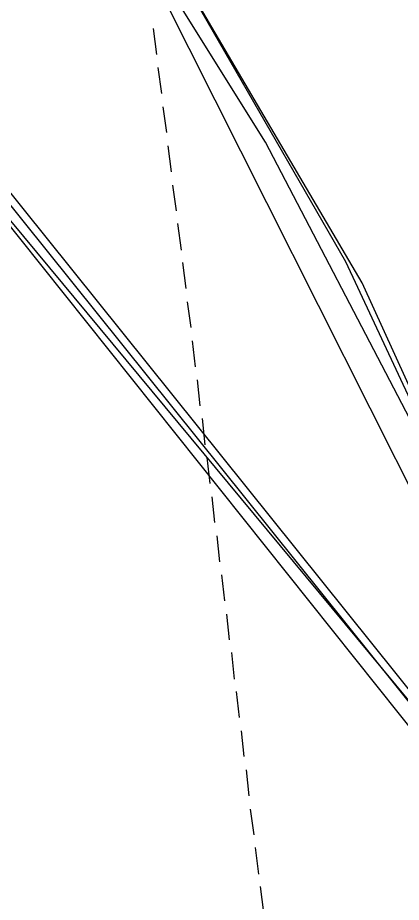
# Model space of a CAD drawing. Header units: feet. Extents: x -84 to 198, y -22 to 181.
# Drawn here: x 128.23 to 135.55, y 114.7 to 131.58 of the extents above; entities that cross this region are included whole.
import ezdxf

# ---------------------------------------------------------------- set-up
doc = ezdxf.new("R2010")
doc.units = ezdxf.units.FT
doc.layers.add('A-AREA-UNIDAD', color=30, linetype='CONTINUOUS')
doc.layers.add('A-LINEA', color=7, linetype='CONTINUOUS')

msp = doc.modelspace()

# ---------------------------------------------------------------- linework, layer by layer
at = {"layer": 'A-AREA-UNIDAD'}
for points in [[(135.712, 123.9289), (132.96, 129.2089), (130.56, 133.0489), (130.56, 133.7422), (125.872, 140.0889), (120.192, 146.3289), (116.56, 149.6889), (112.88, 152.6933), (107.968, 156.1778), (103.008, 159.0578), (102.96, 159.3778), (101.52, 160.1422), (101.12, 160.1422), (101.088, 160.3733), (99.52, 161.1378), (97.28, 161.9378), (96, 162.0089), (95.28, 161.8489), (92.96, 160.8533)], [(138.112, 119.2533), (134.8, 126.5244), (130.64, 133.6178), (134.48, 126.9333), (137.68, 120.0889)]]:
    msp.add_lwpolyline(points, dxfattribs=at)
at = {"layer": 'A-LINEA'}
for p, q in [((140.7504, 112.4542), (100.776, 160.6287)), ((140.7504, 112.4542), (103.1232, 159.3849)), ((140.7504, 112.4542), (103.1232, 159.3849)), ((140.5969, 112.4055), (103.0856, 159.2112)), ((140.277, 112.3118), (103.3057, 158.7075)), ((142.471, 109.1644), (118.664, 156.5455)), ((130.8133, 131.3778), (130.88, 130.8844)), ((130.9067, 130.6311), (130.9733, 130.1378)), ((131, 129.8844), (131.0667, 129.3911)), ((131.0933, 129.1378), (131.16, 128.6444)), ((131.1867, 128.3911), (131.2533, 127.8978)), ((131.28, 127.6578), (131.3467, 127.1511)), ((131.3733, 126.9111), (131.44, 126.4178)), ((131.4667, 126.1644), (131.5333, 125.6711)), ((131.56, 125.4178), (131.6133, 124.9244)), ((131.6533, 124.6711), (131.7067, 124.1778)), ((131.7467, 123.9378), (131.8, 123.4311)), ((131.84, 123.1911), (131.8933, 122.6978)), ((131.9333, 122.4444), (131.9867, 121.9511)), ((132.0267, 121.6978), (132.08, 121.2044)), ((132.12, 120.9511), (132.1733, 120.4578)), ((132.2133, 120.2044), (132.2667, 119.7111)), ((132.3067, 119.4711), (132.36, 118.9644)), ((132.4, 118.7244), (132.4533, 118.2311)), ((132.4933, 117.9778), (132.5467, 117.4844)), ((132.5867, 117.2311), (132.64, 116.7378)), ((132.6667, 116.4844), (132.7333, 115.9911)), ((132.76, 115.7511), (132.8267, 115.2444)), ((132.8533, 115.0044), (132.92, 114.5111))]:
    msp.add_line(p, q, dxfattribs=at)

doc.saveas('drawing.dxf')
